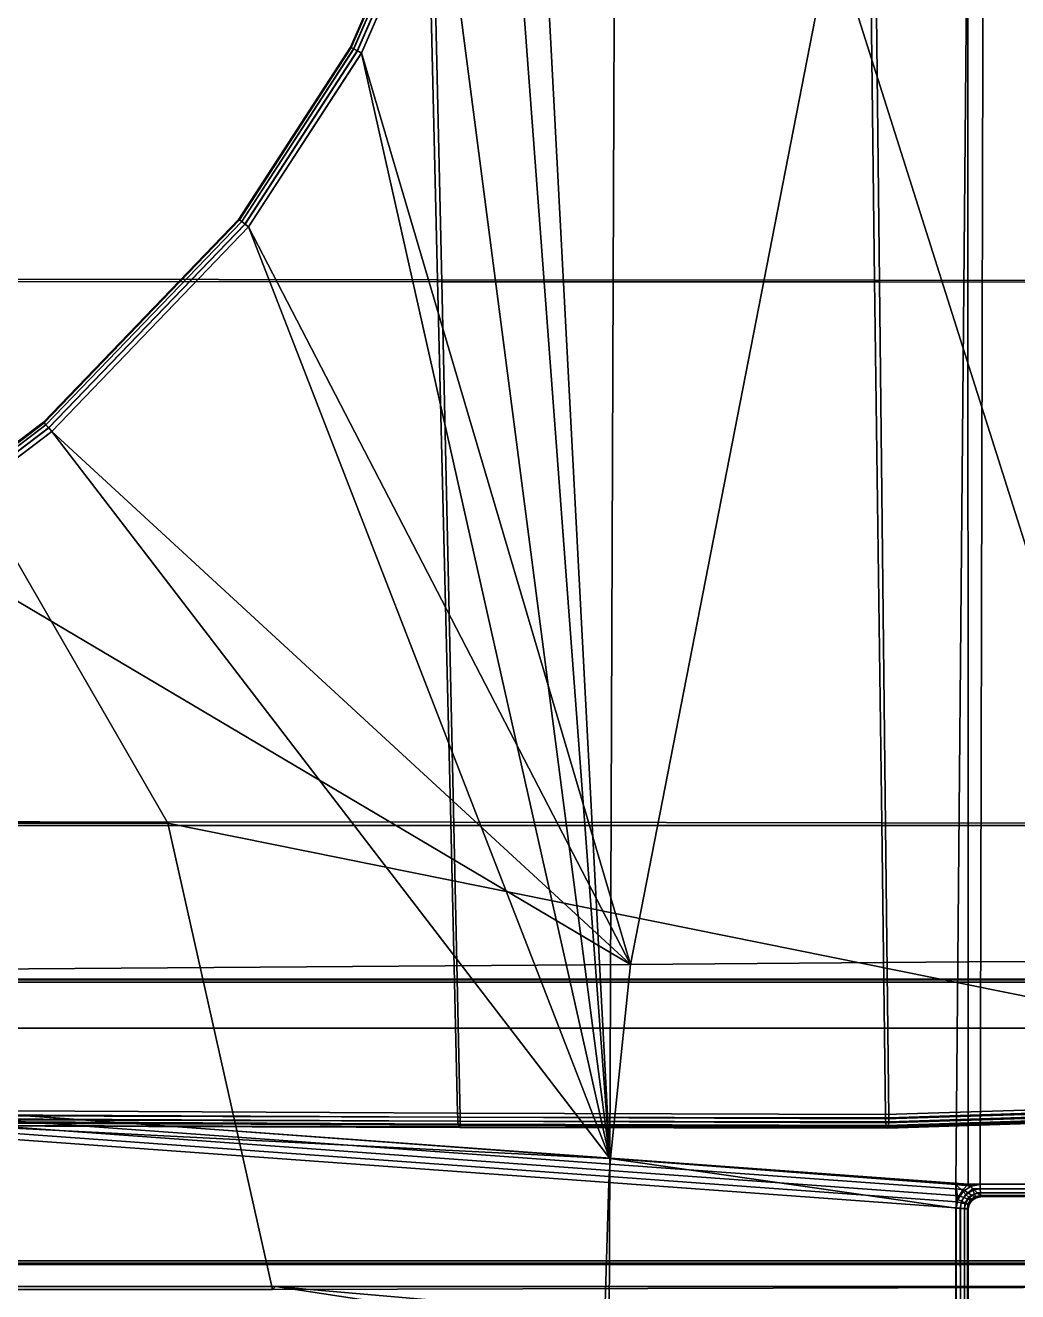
# Model space of a CAD drawing. Extents: x -11.8 to 11.8, y 0 to 23.8.
# Drawn here: x 3.48 to 7.48, y 4.46 to 9.56 of the extents above; entities that cross this region are included whole.
import ezdxf

# ---------------------------------------------------------------- set-up
doc = ezdxf.new("R2010")
doc.units = 0
doc.layers.add('SHP78CM5N_TRADECAD', color=251, linetype='CONTINUOUS')

msp = doc.modelspace()

# ---------------------------------------------------------------- linework, layer by layer
at = {"layer": 'SHP78CM5N_TRADECAD'}
for points in [[(7.08, 20.669, 33.3321), (7.92, 21.664, 33.3153), (8.13, 5.5233, 33.2927), (6.5364, 10.5575, 33.8521)], [(5.8381, 4.9939, 33.2889), (5.8951, 19.848, 33.2889), (5.4624, 12.1051, 33.3081)], [(7.2331, 4.8892, 33.0118), (7.3661, 19.801, 33.2468), (5.8951, 19.848, 33.2889), (5.8381, 4.9939, 33.2889)], [(7.3661, 19.801, 33.2468), (7.2331, 4.8892, 33.0118), (7.331, 4.8893, 33.0009)], [(7.2804, 12.7393, 33.8818), (7.2776, 19.8016, 33.8848), (8.6272, 19.7516, 33.737), (8.5088, 5.7928, 33.7334)], [(8.627, 19.7511, 32.9493), (7.3661, 19.801, 33.2468), (7.331, 4.8893, 33.0009), (8.4975, 4.8901, 32.9434)], [(10.8391, 12.2355, 0.0397), (-11.8433, 14.8549, 0.0397), (-11.8433, 4.581, 0.0397), (10.8391, 4.581, 0.0397)], [(5.161, 10.1932, 34.068), (7.2804, 12.7393, 33.8818), (5.9224, 5.7757, 33.9122), (4.8373, 9.4505, 34.0643)], [(7.2831, 5.786, 33.8628), (5.9224, 5.7757, 33.9122), (7.2804, 12.7393, 33.8818)], [(8.5088, 5.7928, 33.7334), (7.2831, 5.786, 33.8628), (7.2804, 12.7393, 33.8818)], [(5.8381, 4.9939, 33.2889), (5.4624, 12.1051, 33.3081), (5.3828, 11.0752, 33.3118)], [(1.6161, 8.5419, 34.3145), (5.1443, 8.5362, 34.1518), (5.0653, 11.8864, 34.2254), (1.463, 11.8893, 34.5254)], [(5.1611, 8.5283, 34.3621), (1.6323, 8.5296, 34.5247), (1.4808, 11.8844, 34.6716), (5.0853, 11.8844, 34.4356)], [(5.0653, 11.8864, 34.2254), (5.1443, 8.5362, 34.1518), (6.906, 8.5342, 33.9577), (6.8657, 11.8857, 34.0159)], [(6.9254, 8.5276, 34.1678), (5.1611, 8.5283, 34.3621), (5.0853, 11.8844, 34.4356), (6.8876, 11.8844, 34.2259)], [(6.906, 8.5342, 33.9577), (8.6231, 8.5323, 33.7444), (8.6214, 11.885, 33.7773), (6.8657, 11.8857, 34.0159)], [(6.8876, 11.8844, 34.2259), (8.6453, 11.8844, 33.9544), (8.6453, 8.527, 33.9217), (6.9254, 8.5276, 34.1678)], [(0.0049, 11.1622, 34.2357), (1.2792, 11.1622, 34.2357), (4.0567, 6.3462, 33.5354), (0.0049, 6.3462, 33.5354)], [(4.0567, 6.3462, 33.5354), (1.2792, 11.1622, 34.2357), (6.5364, 10.5575, 33.8521), (8.13, 5.5233, 33.2927)], [(5.8381, 4.9939, 33.2889), (5.3828, 11.0752, 33.3118), (5.1613, 10.193, 33.3222)], [(4.7964, 9.4725, 34.0357), (4.7932, 9.4742, 34.0179), (5.1139, 10.2092, 34.0243), (5.1173, 10.2081, 34.0416)], [(4.7932, 9.4742, 34.0179), (4.7932, 9.4742, 33.3897), (5.1139, 10.2092, 33.3745), (5.1139, 10.2092, 34.0243)], [(5.1172, 10.2081, 33.3557), (5.1139, 10.2092, 33.3745), (4.7932, 9.4742, 33.3897), (4.7963, 9.4725, 33.3709)], [(5.1277, 10.2045, 33.3383), (5.1172, 10.2081, 33.3557), (4.7963, 9.4725, 33.3709), (4.806, 9.4672, 33.3536)], [(4.8063, 9.4671, 34.052), (4.7964, 9.4725, 34.0357), (5.1173, 10.2081, 34.0416), (5.1281, 10.2044, 34.0574)], [(5.1437, 10.1991, 33.3265), (5.1277, 10.2045, 33.3383), (4.806, 9.4672, 33.3536), (4.8209, 9.4592, 33.3418)], [(4.8214, 9.459, 34.0621), (4.8063, 9.4671, 34.052), (5.1281, 10.2044, 34.0574), (5.1443, 10.1989, 34.0667)], [(5.1613, 10.193, 33.3222), (5.1437, 10.1991, 33.3265), (4.8209, 9.4592, 33.3418), (4.8373, 9.4504, 33.3376)], [(4.8373, 9.4505, 34.0643), (4.8214, 9.459, 34.0621), (5.1443, 10.1989, 34.0667), (5.161, 10.1932, 34.068)], [(5.8381, 4.9939, 33.2889), (5.1613, 10.193, 33.3222), (4.8373, 9.4504, 33.3376)], [(4.3435, 8.7804, 34.0139), (4.3435, 8.7804, 33.4111), (4.7932, 9.4742, 33.3897), (4.7932, 9.4742, 34.0179)], [(4.7932, 9.4742, 34.0179), (4.7964, 9.4725, 34.0357), (4.3463, 8.7782, 34.032), (4.3435, 8.7804, 34.0139)], [(4.7963, 9.4725, 33.3709), (4.7932, 9.4742, 33.3897), (4.3435, 8.7804, 33.4111), (4.3463, 8.7782, 33.3924)], [(4.7964, 9.4725, 34.0357), (4.8063, 9.4671, 34.052), (4.3551, 8.7712, 34.0484), (4.3463, 8.7782, 34.032)], [(4.806, 9.4672, 33.3536), (4.7963, 9.4725, 33.3709), (4.3463, 8.7782, 33.3924), (4.3549, 8.7713, 33.375)], [(4.8209, 9.4592, 33.3418), (4.806, 9.4672, 33.3536), (4.3549, 8.7713, 33.375), (4.3682, 8.7607, 33.3634)], [(4.8063, 9.4671, 34.052), (4.8214, 9.459, 34.0621), (4.3685, 8.7605, 34.0589), (4.3551, 8.7712, 34.0484)], [(4.8373, 9.4504, 33.3376), (4.8209, 9.4592, 33.3418), (4.3682, 8.7607, 33.3634), (4.3828, 8.7491, 33.3592)], [(4.8214, 9.459, 34.0621), (4.8373, 9.4505, 34.0643), (4.3828, 8.7492, 34.0616), (4.3685, 8.7605, 34.0589)], [(5.9224, 5.7757, 33.9122), (4.3828, 8.7492, 34.0616), (4.8373, 9.4505, 34.0643)], [(5.8381, 4.9939, 33.2889), (4.8373, 9.4504, 33.3376), (4.3828, 8.7491, 33.3592)], [(3.5583, 7.96, 34.0308), (3.5559, 7.9627, 34.0128), (4.3435, 8.7804, 34.0139), (4.3463, 8.7782, 34.032)], [(3.5559, 7.9627, 34.0128), (3.5559, 7.9627, 33.4486), (4.3435, 8.7804, 33.4111), (4.3435, 8.7804, 34.0139)], [(4.3463, 8.7782, 33.3924), (4.3435, 8.7804, 33.4111), (3.5559, 7.9627, 33.4486), (3.5583, 7.9601, 33.4299)], [(3.5658, 7.9516, 34.0474), (3.5583, 7.96, 34.0308), (4.3463, 8.7782, 34.032), (4.3551, 8.7712, 34.0484)], [(4.3549, 8.7713, 33.375), (4.3463, 8.7782, 33.3924), (3.5583, 7.9601, 33.4299), (3.5656, 7.9518, 33.4127)], [(4.3682, 8.7607, 33.3634), (4.3549, 8.7713, 33.375), (3.5656, 7.9518, 33.4127), (3.5769, 7.9391, 33.4011)], [(3.5771, 7.9389, 34.0578), (3.5658, 7.9516, 34.0474), (4.3551, 8.7712, 34.0484), (4.3685, 8.7605, 34.0589)], [(4.3828, 8.7491, 33.3592), (4.3682, 8.7607, 33.3634), (3.5769, 7.9391, 33.4011), (3.5892, 7.9252, 33.397)], [(3.5892, 7.9252, 34.0605), (3.5771, 7.9389, 34.0578), (4.3685, 8.7605, 34.0589), (4.3828, 8.7492, 34.0616)], [(5.9224, 5.7757, 33.9122), (3.5892, 7.9252, 34.0605), (4.3828, 8.7492, 34.0616)], [(5.8381, 4.9939, 33.2889), (4.3828, 8.7491, 33.3592), (3.5892, 7.9252, 33.397)], [(1.8849, 6.3528, 34.0379), (5.1977, 6.3491, 33.9475), (5.1443, 8.5362, 34.1518), (1.6161, 8.5419, 34.3145)], [(5.1611, 8.5283, 34.3621), (5.2106, 6.3357, 34.1578), (1.8914, 6.3357, 34.2876), (1.6323, 8.5296, 34.5247)], [(6.906, 8.5342, 33.9577), (5.1443, 8.5362, 34.1518), (5.1977, 6.3491, 33.9475), (6.935, 6.3468, 33.8617)], [(5.1611, 8.5283, 34.3621), (6.9254, 8.5276, 34.1678), (6.9502, 6.3357, 34.0719), (5.2106, 6.3357, 34.1578)], [(8.6231, 8.5323, 33.7444), (6.906, 8.5342, 33.9577), (6.935, 6.3468, 33.8617), (8.6273, 6.3445, 33.7386)], [(6.9254, 8.5276, 34.1678), (8.6453, 8.527, 33.9217), (8.645, 6.3357, 33.9067), (6.9502, 6.3357, 34.0719)], [(5.8381, 4.9939, 33.2889), (3.5892, 7.9252, 33.397), (3.0217, 7.4938, 33.4239), (1.8998, 5.2832, 33.4804)], [(2.994, 7.5356, 34.0143), (2.994, 7.5356, 33.4754), (3.5559, 7.9627, 33.4486), (3.5559, 7.9627, 34.0128)], [(3.5583, 7.9601, 33.4299), (3.5559, 7.9627, 33.4486), (2.994, 7.5356, 33.4754), (2.996, 7.5327, 33.4568)], [(3.5559, 7.9627, 34.0128), (3.5583, 7.96, 34.0308), (2.996, 7.5327, 34.0323), (2.994, 7.5356, 34.0143)], [(3.5656, 7.9518, 33.4127), (3.5583, 7.9601, 33.4299), (2.996, 7.5327, 33.4568), (3.0021, 7.5235, 33.4395)], [(3.5583, 7.96, 34.0308), (3.5658, 7.9516, 34.0474), (3.0022, 7.5233, 34.0487), (2.996, 7.5327, 34.0323)], [(3.5769, 7.9391, 33.4011), (3.5656, 7.9518, 33.4127), (3.0021, 7.5235, 33.4395), (3.0114, 7.5093, 33.428)], [(3.5658, 7.9516, 34.0474), (3.5771, 7.9389, 34.0578), (3.0117, 7.509, 34.059), (3.0022, 7.5233, 34.0487)], [(3.5892, 7.9252, 33.397), (3.5769, 7.9391, 33.4011), (3.0114, 7.5093, 33.428), (3.0217, 7.4938, 33.4239)], [(3.5771, 7.9389, 34.0578), (3.5892, 7.9252, 34.0605), (3.0217, 7.4939, 34.0615), (3.0117, 7.509, 34.059)], [(5.9224, 5.7757, 33.9122), (3.0217, 7.4939, 34.0615), (3.5892, 7.9252, 34.0605)], [(2.3721, 7.1219, 34.0625), (3.0217, 7.4939, 34.0615), (5.9224, 5.7757, 33.9122), (0.8817, 5.7391, 33.9737)], [(4.0567, 6.3462, 33.5354), (4.4797, 4.4657, 33.1108), (0.0053, 4.4657, 33.1108), (0.0049, 6.3462, 33.5354)], [(5.2249, 5.177, 33.8652), (5.1977, 6.3491, 33.9475), (1.8849, 6.3528, 34.0379), (1.8811, 5.1936, 33.9379)], [(5.2106, 6.3357, 34.1578), (5.2359, 5.16, 34.0599), (1.888, 5.1701, 34.1482), (1.8914, 6.3357, 34.2876)], [(4.0567, 6.3462, 33.5354), (8.13, 5.5233, 33.2927), (9.0186, 4.4772, 33.0601), (4.4797, 4.4657, 33.1108)], [(6.935, 6.3468, 33.8617), (5.1977, 6.3491, 33.9475), (5.2249, 5.177, 33.8652), (6.9499, 5.1712, 33.835)], [(5.2106, 6.3357, 34.1578), (6.9502, 6.3357, 34.0719), (6.9628, 5.1575, 33.9895), (5.2359, 5.16, 34.0599)], [(8.6273, 6.3445, 33.7386), (6.935, 6.3468, 33.8617), (6.9499, 5.1712, 33.835), (8.6299, 5.2235, 33.7381)], [(6.9502, 6.3357, 34.0719), (8.645, 6.3357, 33.9067), (8.645, 5.213, 33.8902), (6.9628, 5.1575, 33.9895)], [(1.9079, 5.2803, 33.9274), (0.8817, 5.7391, 33.9737), (5.9224, 5.7757, 33.9122), (5.8418, 4.9953, 33.8328)], [(7.2831, 5.786, 33.8628), (7.2834, 4.8909, 33.7965), (5.8418, 4.9953, 33.8328), (5.9224, 5.7757, 33.9122)], [(8.5088, 5.7928, 33.7334), (8.498, 4.8909, 33.7334), (7.2834, 4.8909, 33.7965), (7.2831, 5.786, 33.8628)], [(-10.9122, 5.7163, 4.9527), (11.7095, 5.7163, 4.9527), (11.7095, 4.5661, 3.7945), (-11.8433, 4.5661, 3.7945)], [(-10.9122, 5.7143, 5.1084), (10.8391, 5.7144, 5.1122), (11.7095, 5.7163, 4.9527), (-10.9122, 5.7163, 4.9527)], [(10.8391, 5.704, 6.001), (10.8391, 5.7144, 5.1122), (-10.9122, 5.7143, 5.1084), (-10.9122, 5.704, 6.001)], [(10.8391, 5.5195, 6.3166), (10.8391, 5.704, 6.001), (-10.9122, 5.704, 6.001), (-10.9122, 5.5195, 6.3166)], [(10.8391, 3.9269, 6.3166), (10.8391, 5.5195, 6.3166), (-10.9122, 5.5195, 6.3166), (-10.9122, 3.9269, 6.3166)], [(5.8381, 4.9939, 33.2889), (1.8998, 5.2832, 33.4804), (1.9, 5.1934, 33.4705)], [(1.9045, 5.2557, 33.9249), (1.9079, 5.2803, 33.9274), (5.8418, 4.9953, 33.8328), (5.8395, 4.9705, 33.8301)], [(1.9008, 5.2063, 33.9183), (1.9021, 5.231, 33.9219), (5.8376, 4.9458, 33.8272), (5.8362, 4.9211, 33.8239)], [(1.9021, 5.231, 33.9219), (1.9045, 5.2557, 33.9249), (5.8395, 4.9705, 33.8301), (5.8376, 4.9458, 33.8272)], [(8.6303, 5.2058, 33.7412), (8.6299, 5.2235, 33.7381), (6.9499, 5.1712, 33.835), (6.9503, 5.1541, 33.8377)], [(8.645, 5.213, 33.8902), (8.6446, 5.1961, 33.8858), (6.9628, 5.1413, 33.9852), (6.9628, 5.1575, 33.9895)], [(1.8811, 5.1936, 33.9379), (1.8812, 5.176, 33.94), (5.2255, 5.1602, 33.8672), (5.2249, 5.177, 33.8652)], [(1.8812, 5.176, 33.94), (1.8814, 5.1605, 33.9485), (5.2264, 5.1441, 33.876), (5.2255, 5.1602, 33.8672)], [(1.8814, 5.1605, 33.9485), (1.8819, 5.1494, 33.9623), (5.2274, 5.1328, 33.8905), (5.2264, 5.1441, 33.876)], [(1.8878, 5.1533, 34.1432), (1.888, 5.1701, 34.1482), (5.2359, 5.16, 34.0599), (5.2361, 5.1438, 34.0554)], [(1.9004, 4.3102, 33.2889), (5.8356, 4.3183, 33.2889), (5.8381, 4.9939, 33.2889), (1.9, 5.1934, 33.4705)], [(1.9004, 5.1816, 33.9142), (1.9008, 5.2063, 33.9183), (5.8362, 4.9211, 33.8239), (5.8352, 4.8964, 33.8203)], [(5.8167, 4.3191, 33.7334), (1.9004, 4.3111, 33.7334), (1.9004, 5.1816, 33.9142), (5.8352, 4.8964, 33.8203)], [(5.2249, 5.177, 33.8652), (5.2255, 5.1602, 33.8672), (6.9503, 5.1541, 33.8377), (6.9499, 5.1712, 33.835)], [(5.2255, 5.1602, 33.8672), (5.2264, 5.1441, 33.876), (6.9514, 5.1381, 33.8472), (6.9503, 5.1541, 33.8377)], [(5.2361, 5.1438, 34.0554), (5.2359, 5.16, 34.0599), (6.9628, 5.1575, 33.9895), (6.9628, 5.1413, 33.9852)], [(8.6313, 5.1904, 33.7505), (8.6303, 5.2058, 33.7412), (6.9503, 5.1541, 33.8377), (6.9514, 5.1381, 33.8472)], [(8.6327, 5.1796, 33.7647), (8.6313, 5.1904, 33.7505), (6.9514, 5.1381, 33.8472), (6.9528, 5.1269, 33.862)], [(8.6344, 5.1749, 33.782), (8.6327, 5.1796, 33.7647), (6.9528, 5.1269, 33.862), (6.9542, 5.1222, 33.8787)], [(6.9595, 5.1166, 33.9417), (8.6404, 5.1716, 33.8428), (8.6344, 5.1749, 33.782), (6.9542, 5.1222, 33.8787)], [(8.6421, 5.1737, 33.86), (8.6404, 5.1716, 33.8428), (6.9595, 5.1166, 33.9417), (6.9609, 5.1183, 33.9582)], [(8.6436, 5.1823, 33.8752), (8.6421, 5.1737, 33.86), (6.9609, 5.1183, 33.9582), (6.9621, 5.127, 33.9741)], [(8.6446, 5.1961, 33.8858), (8.6436, 5.1823, 33.8752), (6.9621, 5.127, 33.9741), (6.9628, 5.1413, 33.9852)], [(1.8819, 5.1494, 33.9623), (1.8825, 5.1443, 33.9793), (5.2285, 5.1282, 33.9068), (5.2274, 5.1328, 33.8905)], [(1.8864, 5.1297, 34.0992), (5.2343, 5.1191, 34.0114), (5.2285, 5.1282, 33.9068), (1.8825, 5.1443, 33.9793)], [(1.8864, 5.1297, 34.0992), (1.887, 5.1315, 34.1166), (5.2352, 5.1208, 34.0281), (5.2343, 5.1191, 34.0114)], [(1.887, 5.1315, 34.1166), (1.8875, 5.1397, 34.1321), (5.2358, 5.1295, 34.0441), (5.2352, 5.1208, 34.0281)], [(1.8875, 5.1397, 34.1321), (1.8878, 5.1533, 34.1432), (5.2361, 5.1438, 34.0554), (5.2358, 5.1295, 34.0441)], [(5.2264, 5.1441, 33.876), (5.2274, 5.1328, 33.8905), (6.9528, 5.1269, 33.862), (6.9514, 5.1381, 33.8472)], [(5.2274, 5.1328, 33.8905), (5.2285, 5.1282, 33.9068), (6.9542, 5.1222, 33.8787), (6.9528, 5.1269, 33.862)], [(6.9542, 5.1222, 33.8787), (5.2285, 5.1282, 33.9068), (5.2343, 5.1191, 34.0114), (6.9595, 5.1166, 33.9417)], [(5.2343, 5.1191, 34.0114), (5.2352, 5.1208, 34.0281), (6.9609, 5.1183, 33.9582), (6.9595, 5.1166, 33.9417)], [(5.2352, 5.1208, 34.0281), (5.2358, 5.1295, 34.0441), (6.9621, 5.127, 33.9741), (6.9609, 5.1183, 33.9582)], [(5.2358, 5.1295, 34.0441), (5.2361, 5.1438, 34.0554), (6.9628, 5.1413, 33.9852), (6.9621, 5.127, 33.9741)], [(5.8356, 4.3183, 33.2889), (7.2348, 4.3211, 32.955), (7.2346, 4.7938, 33.0082), (5.8381, 4.9939, 33.2889)], [(7.2626, 4.8683, 33.795), (7.2466, 4.8437, 33.7928), (5.8376, 4.9458, 33.8272), (5.8395, 4.9705, 33.8301)], [(7.2346, 4.7938, 33.0082), (7.2331, 4.8892, 33.0118), (5.8381, 4.9939, 33.2889)], [(7.2834, 4.8909, 33.7965), (7.2626, 4.8683, 33.795), (5.8395, 4.9705, 33.8301), (5.8418, 4.9953, 33.8328)], [(7.2367, 4.8186, 33.79), (7.2335, 4.7949, 33.787), (5.8352, 4.8964, 33.8203), (5.8362, 4.9211, 33.8239)], [(7.2466, 4.8437, 33.7928), (7.2367, 4.8186, 33.79), (5.8362, 4.9211, 33.8239), (5.8376, 4.9458, 33.8272)], [(7.2335, 4.7949, 33.787), (7.2335, 4.322, 33.7334), (5.8167, 4.3191, 33.7334), (5.8352, 4.8964, 33.8203)], [(7.331, 4.8893, 33.0009), (7.2331, 4.8892, 33.0118), (7.2952, 4.8825, 33.0047)], [(7.2331, 4.8892, 33.0118), (7.2346, 4.7938, 33.0082), (7.2409, 4.8287, 33.0087)], [(7.2331, 4.8892, 33.0118), (7.2409, 4.8287, 33.0087), (7.2623, 4.8612, 33.0075)], [(7.2331, 4.8892, 33.0118), (7.2623, 4.8612, 33.0075), (7.2952, 4.8825, 33.0047)], [(7.2737, 4.8489, 33.0088), (7.2623, 4.8612, 33.0075), (7.2409, 4.8287, 33.0087), (7.2559, 4.8217, 33.0091)], [(7.2656, 4.836, 33.7883), (7.2466, 4.8437, 33.7928), (7.2626, 4.8683, 33.795), (7.282, 4.8558, 33.7899)], [(7.3015, 4.8663, 33.0069), (7.2952, 4.8825, 33.0047), (7.2623, 4.8612, 33.0075), (7.2737, 4.8489, 33.0088)], [(7.2626, 4.8683, 33.795), (7.2834, 4.8909, 33.7965), (7.3023, 4.8721, 33.7907), (7.282, 4.8558, 33.7899)], [(7.2829, 4.8292, 33.7764), (7.2656, 4.836, 33.7883), (7.282, 4.8558, 33.7899), (7.2995, 4.8447, 33.7775)], [(7.2851, 4.8373, 33.0179), (7.3079, 4.8512, 33.017), (7.3015, 4.8663, 33.0069), (7.2737, 4.8489, 33.0088)], [(7.282, 4.8558, 33.7899), (7.3023, 4.8721, 33.7907), (7.3191, 4.8553, 33.7777), (7.2995, 4.8447, 33.7775)], [(7.3023, 4.8721, 33.7907), (7.2834, 4.8909, 33.7965), (8.498, 4.8909, 33.7334), (8.4978, 4.8725, 33.7299)], [(7.2851, 4.8373, 33.0179), (7.2937, 4.8289, 33.0334), (7.3126, 4.8405, 33.0331), (7.3079, 4.8512, 33.017)], [(7.3319, 4.8709, 33.0042), (7.331, 4.8893, 33.0009), (7.2952, 4.8825, 33.0047), (7.3015, 4.8663, 33.0069)], [(7.2995, 4.8447, 33.7775), (7.3191, 4.8553, 33.7777), (7.33, 4.8444, 33.7595), (7.3111, 4.8382, 33.7597)], [(7.3079, 4.8512, 33.017), (7.3327, 4.8539, 33.0151), (7.3319, 4.8709, 33.0042), (7.3015, 4.8663, 33.0069)], [(7.3191, 4.8553, 33.7777), (7.3023, 4.8721, 33.7907), (8.4978, 4.8725, 33.7299), (8.4976, 4.8556, 33.7188)], [(7.3126, 4.8405, 33.0331), (7.3333, 4.8428, 33.032), (7.3327, 4.8539, 33.0151), (7.3079, 4.8512, 33.017)], [(7.33, 4.8444, 33.7595), (7.3191, 4.8553, 33.7777), (8.4976, 4.8556, 33.7188), (8.4974, 4.8444, 33.7018)], [(7.331, 4.8893, 33.0009), (7.3319, 4.8709, 33.0042), (8.4973, 4.8717, 32.9469), (8.4975, 4.8901, 32.9434)], [(7.3319, 4.8709, 33.0042), (7.3327, 4.8539, 33.0151), (8.4971, 4.8548, 32.958), (8.4973, 4.8717, 32.9469)], [(7.3327, 4.8539, 33.0151), (7.3333, 4.8428, 33.032), (8.4969, 4.8436, 32.975), (8.4971, 4.8548, 32.958)], [(7.2518, 4.7935, 33.7835), (7.2335, 4.7949, 33.787), (7.2367, 4.8186, 33.79), (7.2553, 4.8144, 33.7861)], [(7.2409, 4.8287, 33.0087), (7.2346, 4.7938, 33.0082), (7.2514, 4.7923, 33.008), (7.2559, 4.8217, 33.0091)], [(7.2553, 4.8144, 33.7861), (7.2367, 4.8186, 33.79), (7.2466, 4.8437, 33.7928), (7.2656, 4.836, 33.7883)], [(7.2559, 4.8217, 33.0091), (7.2514, 4.7923, 33.008), (7.2684, 4.7908, 33.016), (7.2711, 4.815, 33.0175)], [(7.2723, 4.8107, 33.7745), (7.2688, 4.7922, 33.7723), (7.2518, 4.7935, 33.7835), (7.2553, 4.8144, 33.7861)], [(7.2829, 4.8292, 33.7764), (7.2723, 4.8107, 33.7745), (7.2553, 4.8144, 33.7861), (7.2656, 4.836, 33.7883)], [(7.2851, 4.8373, 33.0179), (7.2737, 4.8489, 33.0088), (7.2559, 4.8217, 33.0091), (7.2711, 4.815, 33.0175)], [(7.2711, 4.815, 33.0175), (7.2684, 4.7908, 33.016), (7.2799, 4.7897, 33.0309), (7.2821, 4.8101, 33.0326)], [(7.2834, 4.8087, 33.7573), (7.2799, 4.7912, 33.7552), (7.2688, 4.7922, 33.7723), (7.2723, 4.8107, 33.7745)], [(7.2851, 4.8373, 33.0179), (7.2711, 4.815, 33.0175), (7.2821, 4.8101, 33.0326), (7.2937, 4.8289, 33.0334)], [(7.2829, 4.8292, 33.7764), (7.2944, 4.8256, 33.7589), (7.2834, 4.8087, 33.7573), (7.2723, 4.8107, 33.7745)], [(7.2799, 4.7897, 33.0309), (7.2835, 4.7893, 33.0474), (7.287, 4.8077, 33.0492), (7.2821, 4.8101, 33.0326)], [(7.287, 4.809, 33.7387), (7.2835, 4.7908, 33.7367), (7.2799, 4.7912, 33.7552), (7.2834, 4.8087, 33.7573)], [(7.2821, 4.8101, 33.0326), (7.287, 4.8077, 33.0492), (7.2981, 4.8246, 33.0505), (7.2937, 4.8289, 33.0334)], [(7.2829, 4.8292, 33.7764), (7.2995, 4.8447, 33.7775), (7.3111, 4.8382, 33.7597), (7.2944, 4.8256, 33.7589)], [(7.2944, 4.8256, 33.7589), (7.2983, 4.826, 33.7402), (7.287, 4.809, 33.7387), (7.2834, 4.8087, 33.7573)], [(7.2835, 4.7908, 33.7367), (7.287, 4.809, 33.7387), (7.287, 4.8077, 33.0492), (7.2835, 4.7893, 33.0474)], [(7.287, 4.809, 33.7387), (7.2983, 4.826, 33.7402), (7.2981, 4.8246, 33.0505), (7.287, 4.8077, 33.0492)], [(7.2937, 4.8289, 33.0334), (7.2981, 4.8246, 33.0505), (7.3151, 4.8358, 33.0509), (7.3126, 4.8405, 33.0331)], [(7.3111, 4.8382, 33.7597), (7.3153, 4.8373, 33.7408), (7.2983, 4.826, 33.7402), (7.2944, 4.8256, 33.7589)], [(7.2983, 4.826, 33.7402), (7.3153, 4.8373, 33.7408), (7.3151, 4.8358, 33.0509), (7.2981, 4.8246, 33.0505)], [(7.33, 4.8444, 33.7595), (7.3335, 4.8409, 33.7403), (7.3153, 4.8373, 33.7408), (7.3111, 4.8382, 33.7597)], [(7.3151, 4.8358, 33.0509), (7.3335, 4.8393, 33.0504), (7.3333, 4.8428, 33.032), (7.3126, 4.8405, 33.0331)], [(7.3153, 4.8373, 33.7408), (7.3335, 4.8409, 33.7403), (7.3335, 4.8393, 33.0504), (7.3151, 4.8358, 33.0509)], [(7.3335, 4.8409, 33.7403), (7.33, 4.8444, 33.7595), (8.4974, 4.8444, 33.7018), (8.4974, 4.8409, 33.6834)], [(7.3333, 4.8428, 33.032), (7.3335, 4.8393, 33.0504), (8.4969, 4.8401, 32.9934), (8.4969, 4.8436, 32.975)], [(7.3335, 4.8409, 33.7403), (8.4974, 4.8409, 33.6834), (8.4969, 4.8401, 32.9934), (7.3335, 4.8393, 33.0504)], [(7.2519, 4.322, 33.7299), (7.2335, 4.322, 33.7334), (7.2335, 4.7949, 33.787), (7.2518, 4.7935, 33.7835)], [(7.2348, 4.3211, 32.955), (7.2516, 4.3212, 32.9547), (7.2514, 4.7923, 33.008), (7.2346, 4.7938, 33.0082)], [(7.2516, 4.3212, 32.9547), (7.2684, 4.3212, 32.9625), (7.2684, 4.7908, 33.016), (7.2514, 4.7923, 33.008)], [(7.2688, 4.322, 33.7187), (7.2519, 4.322, 33.7299), (7.2518, 4.7935, 33.7835), (7.2688, 4.7922, 33.7723)], [(7.2684, 4.3212, 32.9625), (7.2799, 4.3213, 32.9772), (7.2799, 4.7897, 33.0309), (7.2684, 4.7908, 33.016)], [(7.28, 4.3221, 33.7017), (7.2688, 4.322, 33.7187), (7.2688, 4.7922, 33.7723), (7.2799, 4.7912, 33.7552)], [(7.2835, 4.322, 33.6832), (7.28, 4.3221, 33.7017), (7.2799, 4.7912, 33.7552), (7.2835, 4.7908, 33.7367)], [(7.2799, 4.3213, 32.9772), (7.2835, 4.3213, 32.9936), (7.2835, 4.7893, 33.0474), (7.2799, 4.7897, 33.0309)], [(7.2835, 4.322, 33.6832), (7.2835, 4.7908, 33.7367), (7.2835, 4.7893, 33.0474), (7.2835, 4.3213, 32.9936)], [(-11.8433, 4.581, 0.0397), (-11.8433, 3.9787, 0.0397), (11.8221, 3.9787, 0.0397), (10.8391, 4.581, 0.0397)], [(-11.8433, 4.5719, 3.3044), (-11.8433, 4.5661, 3.7945), (11.7095, 4.5661, 3.7945), (11.7095, 4.5719, 3.3044)], [(-11.8433, 3.9787, 3.3044), (-11.8433, 4.5719, 3.3044), (11.7095, 4.5719, 3.3044), (11.8221, 3.9787, 3.3044)], [(0.0053, 4.4771, 33.0011), (0.0053, 4.4657, 33.1108), (4.4797, 4.4657, 33.1108), (4.491, 4.4772, 33.0011)], [(0.0053, 4.4771, 33.0011), (4.491, 4.4772, 33.0011), (8.1202, 3.9269, 33.0011), (0.0053, 3.9269, 33.0011)], [(9.0164, 4.4772, 33.0011), (4.491, 4.4772, 33.0011), (4.4797, 4.4657, 33.1108), (9.0186, 4.4772, 33.0601)], [(4.491, 4.4772, 33.0011), (9.5391, 4.0396, 33.0011), (9.5391, 3.9269, 33.0011), (8.1202, 3.9269, 33.0011)], [(9.0164, 4.4772, 33.0011), (9.5391, 4.3194, 33.0011), (9.5391, 4.0396, 33.0011), (4.491, 4.4772, 33.0011)]]:
    msp.add_3dface(points, dxfattribs=at)

doc.saveas('drawing.dxf')
